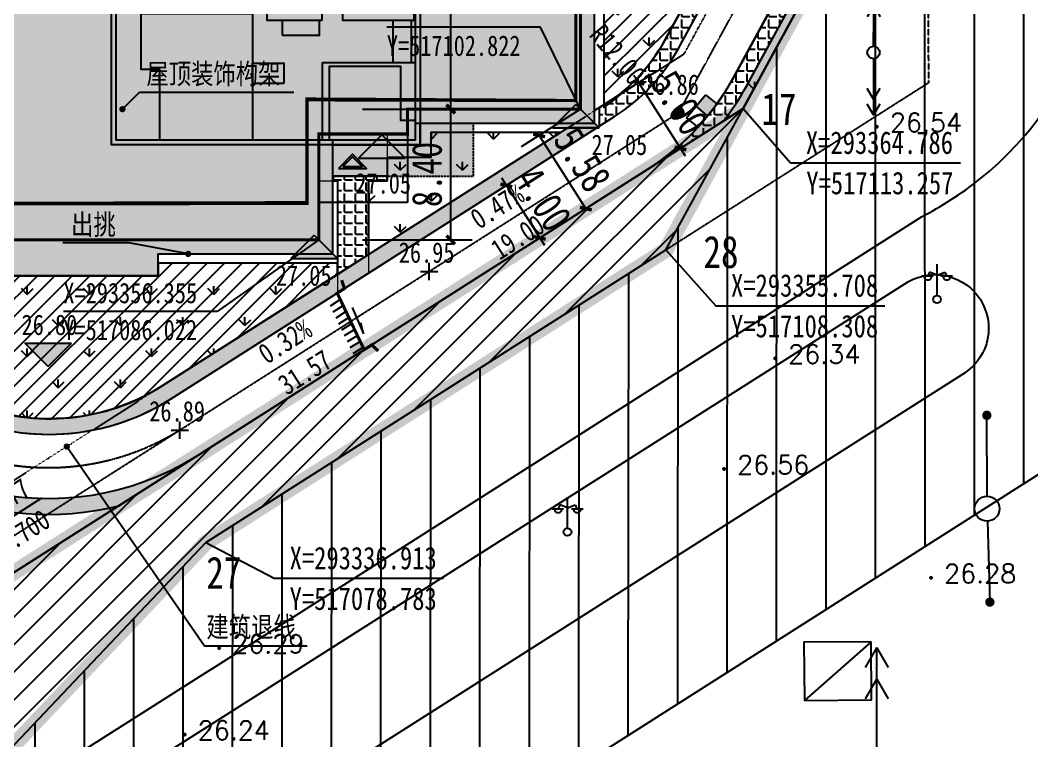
# Model space of a CAD drawing. Extents: x 1977 to 1034874806, y 3985 to 587211952.
# Drawn here: x 517066863 to 517131788, y 293324185 to 293370464 of the extents above; entities that cross this region are included whole.
import ezdxf
from ezdxf.xclip import XClip

# ---------------------------------------------------------------- set-up
doc = ezdxf.new("R2010")
doc.units = 0
doc.header["$LTSCALE"] = 10
doc.header["$MEASUREMENT"] = 0
doc.header["$XCLIPFRAME"] = 0
for name, pattern in [('109-34 轴网$0$L1$0$$AUDIT_BAD_LTYPE1', [0]), ('ACAD_ISO04W100', [30, 24, -3, 0, -3]), ('DASH', [0.35, 0.25, -0.1]), ('红线参照$0$DIVIDE2', [0.625, 0.25, -0.125, 0, -0.125, 0, -0.125])]:
    doc.linetypes.add(name, pattern=pattern)
for name, color, linetype in [('01-标注_尺寸', 3, 'Continuous'), ('01-标注_符号2', 200, 'Continuous'), ('02-TEXT_标注', 4, 'Continuous'), ('05-填充_第二批规证建筑', 252, 'Continuous'), ('DIM_ELEV', 3, 'Continuous'), ('M-建筑 地下室轮廓', 120, 'DASH'), ('M-建筑 坐标', 3, 'Continuous'), ('M-建筑 轮廓', 51, 'Continuous'), ('M-建筑 轮廓_细线', 51, 'Continuous'), ('M-建筑 雨棚', 140, 'DASH'), ('M-用地 代征绿地', 126, 'Continuous'), ('M-用地 代征道路', 216, 'Continuous'), ('M-用地 代征道路坐标', 140, 'Continuous'), ('M-用地 地形图', 8, 'Continuous'), ('M-用地 建筑退线', 5, 'Continuous'), ('M-用地 红线', 20, 'ACAD_ISO04W100'), ('M-用地 红线坐标', 140, 'Continuous'), ('M-绿化 填充 实土104', 126, 'Continuous'), ('M-道路 边线', 2, 'Continuous'), ('PUB_DIM', 3, 'Continuous'), ('PUB_TEXT', 7, 'Continuous'), ('SPACE_HATCH', 8, 'Continuous'), ('TWT_雨水口', 4, 'Continuous'), ('X-地形图$0$GCD', 1, 'Continuous'), ('X-地形图$0$GKSS', 4, 'Continuous'), ('X-地形图$0$JTSS', 3, 'Continuous'), ('屋顶', 6, 'Continuous'), ('竖向', 3, 'Continuous'), ('透水铺装', 32, 'Continuous'), ('道路中心线', 1, 'Continuous'), ('道路横断面示意', 7, 'Continuous')]:
    doc.layers.add(name, color=color, linetype=linetype)
doc.layers.add('M-场地 铺地', color=73, linetype='Continuous', lineweight=15)
doc.styles.add('-黑体', font='simhei.ttf', dxfattribs={"width": 0.8})
doc.styles.add('X-地形图$0$HZ', font='simplex.shx', dxfattribs={"bigfont": 'hztxt.shx'})
doc.styles.add('黑', font='simhei.ttf', dxfattribs={"width": 0.8})
doc.styles.add('黑体', font='simhei.ttf', dxfattribs={"width": 0.8})
doc.styles.add('黑体_T3', font='simhei.ttf', dxfattribs={"width": 0.8})
doc.dimstyles.new('_TCH_ARCH&&550', dxfattribs={"dimtxt": 1925, "dimasz": 550, "dimexe": 1375, "dimexo": 0, "dimgap": 550, "dimtad": 1, "dimlfac": 0.001, "dimzin": 0, "dimdsep": 46, "dimtxsty": '黑体_T3', "dimblk": 'ARCHTICK', "dimcen": 0.09, "dimclrt": 7, "dimazin": 2, "dimtfac": 1, "dimtix": 1, "dimtmove": 2, "dimatfit": 3, "dimfxl": 0, "dimtolj": 1, "dimtzin": 0, "dimarcsym": 0})
pattern_1 = [(90, (517055335.4446935, 293344865.7831461), (-1995.59095, 1995.59095), [529.16132, -3462.0203]), (45, (517055335.4446935, 293344865.7831461), (-1995.592310163021, 1995.592310163021), [529.16132, -2293.0323]), (135, (517055335.4446935, 293344865.7831461), (-1995.592310163021, -1995.592310163021), [529.16132, -2293.0323])]
pattern_2 = [(0, (0, 0), (0, 698.5), [508, -190.5]), (90, (0, 0), (-698.5, 4.277078946022131e-14), [508, -190.5])]
pattern_3 = [(45, (0, 0), (-561.2660075668219, 561.266007566822), [])]

# ---------------------------------------------------------------- blocks, each defined once
blk = doc.blocks.new('mjhdjhtse')
at = {"layer": '05-填充_第二批规证建筑', "ltscale": 0.02}
h = blk.add_hatch(color=256, dxfattribs=at)
h.dxf.hatch_style = 1
h.paths.add_polyline_path([(9200, 19500), (-2700, 19500), (-2700, 4799.999995529652), (-800, 4799.999986052513), (-800, 17600), (9200, 17600)])
h.paths.add_polyline_path([(9200, 20400), (-3600, 20400), (-3600, 4800), (-2700, 4799.999995529652), (-2700, 19500), (9200, 19500)])
h.paths.add_polyline_path([(14600, 19500), (9200, 19500), (9200, 17600), (14600, 17600)])
h.paths.add_polyline_path([(-800, 4799.999986052513), (-2700, 4799.999995529652), (-2700, -2700.000000059605), (-800, -2700.000000059605)])
h.paths.add_polyline_path([(33150, 8449.999986052513), (28600, 8449.999986052513), (28600, 4100), (32850, 4100), (32850, 5700), (33150, 5700)])
h.paths.add_polyline_path([(34400, 4800), (34100, 4800), (34100, 5000), (33150, 5000), (33150, 5700), (32850, 5700), (32850, 4100), (28600, 4100), (28600, 3699.999986052513), (28800, 3699.999986052513), (28800, 3400), (34400, 3400)])
h.paths.add_polyline_path([(47000, 37200), (32800, 37200), (32800, 36300), (44700, 36300), (44700, 23200), (45600, 23200), (45600, 16000), (47000, 16000)])
h.paths.add_polyline_path([(44700, 36300), (32800, 36300), (32800, 34400), (44200, 34400), (44200, 23200), (44700, 23200)], flags=17)
h.paths.add_polyline_path([(32800, 36300), (22500, 36300), (22500, 34400), (32800, 34400)])
h = blk.add_hatch(color=256, dxfattribs=at)
h.dxf.hatch_style = 1
h.paths.add_polyline_path([(14600, 17600), (-800, 17600), (-800, -5000), (17600, -5000), (17600, -3600), (28800, -3600), (28800, 3699.999986052513), (28600, 3699.999986052513), (28600, 8449.999986052513), (33150, 8449.999986052513), (33150, 5000), (34100, 5000), (34100, 4800), (45600, 4800), (45600, 23200), (44200, 23200), (44200, 34400), (21600, 34400), (21600, 21800), (14600, 21800)])
at = {"layer": '05-填充_第二批规证建筑'}
h = blk.add_hatch(color=256, dxfattribs=at)
h.dxf.hatch_style = 1
h.paths.add_polyline_path([(21600, 23799.99998605251), (12600, 23799.99998605251), (12600, 19500), (14600, 19500), (14600, 21800), (21600, 21800)])
h.paths.add_polyline_path([(37830, 4800), (34400, 4800), (34400, 3400), (28800, 3400), (28800, 1399.999986052513), (37830, 1399.999986052513)])
blk = doc.blocks.new('A$C61E37D39')
at = {"linetype": '109-34 轴网$0$L1$0$$AUDIT_BAD_LTYPE1'}
for points in [[(21400.01409086854, 28899.50318976295), (26100.01409143209, 28899.50318976296), (26100.01409143209, 24499.99722796679), (21400.01409086855, 24499.99722796678)], [(37200.01409143177, 4699.997235825736), (31500.0140914321, 4699.997235825729), (31500.01409143209, 9099.997227966785), (37200.01409143177, 9099.997227966793)]]:
    blk.add_lwpolyline(points, close=True, dxfattribs=at)
at = {"layer": 'M-建筑 轮廓', "color": 4, "const_width": 200, "flags": 128}
blk.add_lwpolyline([(31500.01409143209, 9099.997227966785), (31500.01409143209, 2299.997227907181), (900.0140914320946, 2299.997227907181), (900.0140914320946, 24499.99722796679), (26100.01409143209, 24499.99722796679), (26100.01409143209, 41299.99722796679), (48300.01409143209, 41299.99722796679), (48300.01409143209, 10699.99722796679), (37200.01409143209, 10699.99722796679), (37200.01409143209, 9099.997227966785), (31500.01409143209, 9099.997227966785)], dxfattribs=at)
at = {"layer": 'M-建筑 轮廓_细线'}
for points in [[(2800.014091432095, 9799.997214019299), (2800.014091432095, -0.002772033214569092), (21200.01409143209, -0.002772033214569092), (21200.01409143209, 1399.997227966785), (32400.01409143209, 1399.997227966785), (32400.01409143209, 8399.997227966785), (38000.01409143209, 8399.997227966785), (38000.01409143209, 9799.997227966785), (49200.01409143209, 9799.997227966785), (49200.01409143209, 20999.99722796679), (50600.01409143209, 20999.99722796679), (50600.01409143209, 42199.99722796679), (36400.01409143209, 42199.99722796679), (36400.01409143209, 39399.99722796679), (25200.01409143209, 39399.99722796679), (25200.01409143209, 26799.99722796679), (18200.01409143209, 26799.99722796679), (18200.01409143209, 22599.9972140193), (12800.01409143209, 22599.9972140193), (12800.01409143209, 25399.99722796679), (0.01409143209457397, 25399.99722796679), (0.01409143209457397, 9799.997227966785)], [(18200.01409143209, 22599.99722796679), (2800.014091432095, 22599.99722796679), (2800.014091432095, -0.002772033214569092), (21200.01409143209, -0.002772033214569092), (21200.01409143209, 1399.997227966785), (32400.01409143209, 1399.997227966785), (32400.01409143209, 8699.997214019299), (32200.01409143209, 8699.997214019299), (32200.01409143209, 13449.9972140193), (36750.01409143209, 13449.9972140193), (36750.01409143209, 9999.997227966785), (37700.01409143209, 9999.997227966785), (37700.01409143209, 9799.997227966785), (49200.01409143209, 9799.997227966785), (49200.01409143209, 28199.99722796679), (47800.01409143209, 28199.99722796679), (47800.01409143209, 39399.99722796679), (25200.01409143209, 39399.99722796679), (25200.01409143209, 26799.99722796679), (18200.01409143209, 26799.99722796679)]]:
    blk.add_lwpolyline(points, close=True, dxfattribs=at)
at = {"layer": '屋顶', "linetype": '109-34 轴网$0$L1$0$$AUDIT_BAD_LTYPE1'}
for points in [[(38000.01409143213, 8399.997227962886), (18200.01409143637, 8399.997227962856), (18200.01409143634, 26799.99722796088), (38000.01409143211, 26799.99722796091)], [(37700.01409143213, 8699.997227962886), (18500.01409143637, 8699.997227962856), (18500.01409143634, 26499.99722796088), (37700.01409143211, 26499.99722796091)], [(28850.01409142785, 26499.99722790704), (23350.01415278873, 26499.99722790704), (23350.01415278879, 21649.99721640052), (28200.01408901211, 21649.99721640052), (28200.01408901211, 21949.99722790768), (28850.01409142785, 21949.99722790768)], [(30750.01479291567, 23799.99723579537), (28850.01409142785, 23799.99723579537), (28850.01409142785, 26499.99725244052), (30750.01479291567, 26499.99725244052)], [(34100.01409143111, 26099.99723540945), (35850.01406800159, 26099.99723540945), (35850.01406800159, 23101.50377547662), (34100.01409143111, 23101.50377547662)], [(33050.01409142755, 22099.99721395652), (37600.01412301837, 22099.99721395652), (37600.01412301837, 16399.99721395675), (33050.01409142755, 16399.99721395675)], [(31700.01406798139, 16399.99723580017), (28200.01408901211, 16399.99723580017), (28200.01408901211, 21949.99722790768), (31700.01406798139, 21949.99722790768)], [(27050.01394463197, 8699.997227968764), (21300.01411093306, 8699.997225339757), (21300.01411093306, 13249.99723091343), (20100.01409142843, 13249.99723354238), (20100.01409142843, 16849.99723584921), (27250.01398930856, 16849.99723584927), (27250.01394463197, 8699.997227968764)], [(29150.01406638883, 15449.9972357972), (31550.01406797994, 15449.9972357972), (31550.01406797994, 16399.99723580017), (29150.01406638883, 16399.99723580017)], [(36250.01404501137, 13699.99723136108), (37450.01406086551, 13699.99723136108), (37450.01406086551, 16399.99721395675), (36250.01404501137, 16399.99721395675)], [(29250.0140914392, 12349.99723579231), (27250.01409072627, 12349.99723579231), (27250.01409072627, 13649.99723448107), (29250.0140914392, 13649.99723448107)], [(31750.01409143169, 13699.99721388271), (37700.01409142785, 13699.99721388271), (37700.0140914279, 8699.997227909043), (31750.01409143169, 8699.997227909043)]]:
    blk.add_lwpolyline(points, close=True, dxfattribs=at)
at = {"layer": '05-填充_第二批规证建筑'}
blk.add_blockref('mjhdjhtse', (3600.014091432095, 4999.997227966785), dxfattribs=at)
blk = doc.blocks.new('A$C29D53FC1')
at = {"layer": '道路横断面示意'}
h = blk.add_hatch(color=256, dxfattribs=at)
h.dxf.hatch_style = 1
h.paths.add_polyline_path([(856.7492861747742, -124.9961168766022), (530.9660828113556, -20.01970621943474), (522.7596299648285, -76.26843333244324)])
for p, q in [((0, 0), (856.7492861747742, -124.9961168766022)), ((856.7492861747742, -124.9961168766022), (530.9660828113556, -20.01970621943474))]:
    blk.add_line(p, q, dxfattribs=at)
blk = doc.blocks.new('X-地形图$0$BC119')
at = {"linetype": 'Continuous'}
blk.add_line((0.4000000000000001, 0), (3, 0), dxfattribs=at)
at = {"linetype": 'Continuous', "const_width": 0.15}
blk.add_lwpolyline([(2.925, 0, 1), (3.075, 0, 1)], format="xyb", close=True, dxfattribs=at)
at = {"linetype": 'Continuous'}
blk.add_circle((0, 0), 0.4, dxfattribs=at)
blk = doc.blocks.new('X-地形图$0$BC117')
at = {"linetype": 'Continuous'}
blk.add_line((0.4000000000000001, 0), (4, 0), dxfattribs=at)
for points in [[(2.367757725617985, 0.3650252473075195), (3, 0), (2.367757725617985, -0.3650252473075195)], [(3.367757725617985, 0.3650252473075195), (4, 0), (3.367757725617985, -0.3650252473075195)]]:
    blk.add_lwpolyline(points)
blk.add_circle((0, 0), 0.4, dxfattribs=at)
blk = doc.blocks.new('X-地形图$0$M511')
at = {"linetype": 'Continuous'}
blk.add_lwpolyline([(0.4000000000232831, 0), (4.007179676904343, 2.91038304567337e-11)], dxfattribs=at)
for points in [[(2.307179676950909, 0.3999999999650754), (3, 0), (2.307179676950909, -0.3999999999941792)], [(3.314359353855252, 0.3999999999941792), (4.007179676904343, 2.91038304567337e-11), (3.314359353855252, -0.3999999999650754)]]:
    blk.add_lwpolyline(points)
blk.add_circle((0, 0), 0.4000000000000001, dxfattribs=at)
blk = doc.blocks.new('X-地形图$0$BC028')
for p, q in [((0, 0.5), (0, 4.5)), ((-1.980000000010477, 3), (-0.4899999999906868, 3)), ((-0.9899999999906868, 3.5), (-1.190000000002328, 3)), ((0, 3.100000000005821), (-0.9899999999906868, 3.5)), ((0, 3.100000000005821), (1, 3.5)), ((0.5, 3), (2, 3)), ((1, 3.5), (1.199999999982538, 3))]:
    blk.add_line(p, q)
blk.add_circle((0, 0), 0.5)
for centre in [(-1.190000000002328, 3), (1.25, 3)]:
    blk.add_arc(centre, 0.5, 179, 0)
blk = doc.blocks.new('X-地形图$0$BC200')
at = {"linetype": 'Continuous', "const_width": 0.25, "flags": 128}
blk.add_lwpolyline([(-0.125, 0, 1), (0.125, 0, 1)], format="xyb", close=True, dxfattribs=at)
blk = doc.blocks.new('X-地形图$0$A$C7BFD1BD2')
at = {"layer": 'X-地形图$0$GCD', "linetype": 'Continuous', "xscale": 0.5000000000000001, "yscale": 0.5000000000000001, "zscale": 0.5000000000000001, "rotation": 12.41132923232411}
for p in [(-178.155531817989, -386.3760424120119), (-184.6846512355842, -401.255315649556), (-187.9630493951845, -408.3562959915143), (-174.6774811308715, -415.3523546105134), (-220.3703282296192, -419.8620694237179), (-222.5826060923282, -425.4167554437299)]:
    blk.add_blockref('X-地形图$0$BC200', p, dxfattribs=at)
at = {"layer": 'X-地形图$0$GCD', "linetype": 'Continuous', "style": 'X-地形图$0$HZ'}
for s, p in [('26.54', (-177.3155952473171, -386.703160979494)), ('26.34', (-183.8447146647959, -401.5824342170381)), ('26.56', (-187.1231128245126, -408.6834145589964)), ('26.28', (-173.8375445601414, -415.6794731779373)), ('26.29', (-219.5303916589473, -420.1891879912)), ('26.24', (-221.7426695215981, -425.743874011212))]:
    blk.add_text(s, height=1.2, dxfattribs=at).set_placement(p)
blk = doc.blocks.new('dixingtu')
blk.add_lwpolyline([(517113257.0158966, 293364785.5015052), (517120118.1184239, 293377370.2019362), (517119047.6034387, 293567595.7761858), (516934431.4365628, 293566956.6460429, 0.1302458943098072), (516801839.8695204, 293531329.8940951), (516799128.9710066, 293520413.5725446), (516922623.7092775, 293326413.277699), (516937581.6087633, 293312226.6204827), (516956376.5843568, 293282701.2264559), (516977085.3054454, 293278102.4894085)], format="xyb", close=True)
blk.add_lwpolyline([(517113257.0158966, 293364785.5015052), (516977085.3054454, 293278102.4894085), (516983988.2125081, 293276569.577052), (517013513.5861796, 293295364.5846222), (517033070.229359, 293301886.6784236), (517064596.0068361, 293321955.0858736), (517078782.6478525, 293336913.0007239), (517108308.021524, 293355708.008294)], close=True)
at = {"linetype": 'Continuous', "flags": 128}
blk.add_lwpolyline([(517121480.708, 293330546.248), (517117168.315, 293330517.8010001), (517117192.9830001, 293326778.254), (517121505.3759999, 293326806.7010001)], close=True, dxfattribs=at)
blk.add_lwpolyline([(517121480.708, 293330546.248), (517117192.9830001, 293326778.254)], dxfattribs=at)
at = {"layer": 'X-地形图$0$JTSS', "linetype": 'Continuous', "flags": 128}
blk.add_lwpolyline([(517124705.988232, 293357844.4437495, 0.05179386682881224), (517128415.0438067, 293360225.7709661, 0.05179386682269595), (517131555.5254444, 293363318.534722, 0.04343197106499867), (517133652.5403754, 293366365.7255695, 0.04343197106521902), (517135191.6333223, 293369729.3600006)], format="xyb", dxfattribs=at)
for points in [[(517079201.3962671, 293328816.8315311), (517124705.988232, 293357844.4437495)], [(517079201.3962671, 293328816.8315311), (516976037.3984892, 293263288.5768834)]]:
    blk.add_lwpolyline(points, dxfattribs=at)
at = {"layer": 'X-地形图$0$JTSS', "color": 8, "linetype": 'Continuous', "flags": 128}
blk.add_lwpolyline([(517123873.9177195, 293353676.195327, -0.1927855541052448), (517126412.7709846, 293354020.7877204, -0.1927855540989825), (517128487.7238582, 293352517.7606442, -0.1920611860272439), (517128953.619646, 293350007.4366335, -0.1920611860254408), (517127564.0380641, 293347865.510269)], format="xyb", dxfattribs=at)
for points in [[(516978355.1235567, 293261224.4516837), (517123873.9177195, 293353676.195327)], [(517034173.6149542, 293288440.4770982), (517127564.0380641, 293347865.510269)]]:
    blk.add_lwpolyline(points, dxfattribs=at)
at = {"linetype": 'Continuous', "xscale": 1000, "yscale": 1000, "zscale": 1000}
blk.add_blockref('X-地形图$0$A$C7BFD1BD2', (517300000, 293750000), dxfattribs=at)
at = {"linetype": 'Continuous'}
for name, p, xscale, yscale, zscale, rotation in [('X-地形图$0$M511', (517121632.1442847, 293368387.4728504), 1000, 1000, 1000, 89.5153400516231), ('X-地形图$0$M511', (517121632.1442847, 293368387.4728504), 1000, 1000, 1000, 269.9653066689767), ('X-地形图$0$BC119', (517128921, 293339088.9999999), 2000.000000017757, 2000.000000017757, 2000.000000017757, 90.16139613278115), ('X-地形图$0$BC119', (517128921, 293339088.9999999), 1999.99999997744, 1999.99999997744, 1999.99999997744, 271.6863679654691), ('X-地形图$0$BC117', (517121837.024, 293322149.168), 2000.000000024537, 2000.000000024537, 2000.000000024537, 89.89086531382611)]:
    blk.add_blockref(name, p, dxfattribs=dict(at, xscale=xscale, yscale=yscale, zscale=zscale, rotation=rotation))
at = {"layer": 'X-地形图$0$GKSS', "linetype": 'Continuous', "xscale": 500, "yscale": 500, "zscale": 500}
for p in [(517125709.1494985, 293352537.0159497), (517101986.3915105, 293337589.4939247)]:
    blk.add_blockref('X-地形图$0$BC028', p, dxfattribs=at)
blk = doc.blocks.new('$TwtSys$00000424')
at = {"layer": 'TWT_雨水口', "linetype": 'ByBlock'}
for p, q in [((-600, 300), (600, 300)), ((-600, -300), (-600, 300)), ((0, -300), (0, 300)), ((600, 300), (600, -300)), ((600, -300), (-600, -300))]:
    blk.add_line(p, q, dxfattribs=at)
blk.add_solid([(0, 300), (600, 300), (0, -300), (600, -300)], dxfattribs=at)
blk = doc.blocks.new('_ArchTick')
at = {"color": 0, "linetype": 'ByBlock', "const_width": 0.4}
blk.add_lwpolyline([(-0.5, -0.5), (0.5, 0.5)], dxfattribs=at)
blk = doc.blocks.new('*D491')
at = {"layer": '01-标注_尺寸', "color": 0, "lineweight": -2, "transparency": 16777216}
for p, q in [((517102822.0875401, 293364755.1807693), (517099009.1538439, 293362328.2172885)), ((517100169.1124421, 293363066.5404227), (517103165.8080164, 293358358.5167449)), ((517105818.7831143, 293360047.1570914), (517102005.8494182, 293357620.1936107))]:
    blk.add_line(p, q, dxfattribs=at)
at = {"layer": 'Defpoints', "color": 0, "transparency": 16777216}
for p in [(517102822.0875401, 293364755.1807693), (517105818.7831143, 293360047.1570914), (517103165.8080164, 293358358.5167449)]:
    blk.add_point(p, dxfattribs=at)
at = {"layer": '01-标注_尺寸', "color": 0, "lineweight": -2, "transparency": 16777216, "xscale": 550, "yscale": 550, "zscale": 550}
for p, rotation in [((517100169.1124421, 293363066.5404227), 122.4770864839558), ((517103165.8080164, 293358358.5167449), 302.4770864839558)]:
    blk.add_blockref('_ArchTick', p, dxfattribs=dict(at, rotation=rotation))
at = {"layer": '01-标注_尺寸', "color": 7, "transparency": 16777216, "insert": (517102943.4146872, 293361524.6840313), "char_height": 1925, "attachment_point": 5, "rotation": 302.47708648395576, "style": '黑体_T3'}
blk.add_mtext('\\A1;5.58', dxfattribs=at)
blk = doc.blocks.new('*D519')
at = {"layer": '01-标注_尺寸', "color": 0, "lineweight": -2, "transparency": 16777216}
for p, q in [((517103722.4161824, 293364655.5107641), (517107707.2553107, 293367192.1687775)), ((517106547.3330166, 293366453.7886102), (517106251.9809496, 293366917.7575278)), ((517106547.3330166, 293366453.7886102), (517109237.7375533, 293362227.4288833)), ((517106412.8207191, 293360429.1510373), (517110397.6598474, 293362965.8090507)), ((517109237.7375533, 293362227.4288833), (517109533.0896202, 293361763.4599656))]:
    blk.add_line(p, q, dxfattribs=at)
at = {"layer": 'Defpoints', "color": 0, "transparency": 16777216}
for p in [(517103722.4161824, 293364655.5107641), (517109237.7375533, 293362227.4288833), (517106412.8207191, 293360429.1510373)]:
    blk.add_point(p, dxfattribs=at)
at = {"layer": '01-标注_尺寸', "color": 0, "lineweight": -2, "transparency": 16777216, "xscale": 550, "yscale": 550, "zscale": 550}
for p, rotation in [((517106547.3330166, 293366453.7886102), 302.479903662653), ((517109237.7375533, 293362227.4288833), 122.479903662653)]:
    blk.add_blockref('_ArchTick', p, dxfattribs=dict(at, rotation=rotation))
at = {"layer": '01-标注_尺寸', "color": 7, "transparency": 16777216, "insert": (517109177.5727928, 293365158.6344154), "char_height": 1925, "attachment_point": 5, "rotation": 302.479903662653, "style": '黑体_T3'}
blk.add_mtext('\\A1;5.00', dxfattribs=at)
blk = doc.blocks.new('*D526')
at = {"layer": '01-标注_尺寸', "color": 0, "lineweight": -2, "transparency": 16777216}
for p, q in [((517088832.0790954, 293364755.1807692), (517095870.9526786, 293364755.1807692)), ((517094495.9526786, 293356355.1807691), (517094495.9526786, 293364755.1807692)), ((517088832.0790954, 293356355.1807691), (517095870.9526786, 293356355.1807691))]:
    blk.add_line(p, q, dxfattribs=at)
at = {"layer": 'Defpoints', "color": 0, "transparency": 16777216}
for p in [(517088832.0790954, 293364755.1807692), (517094495.9526786, 293364755.1807692), (517088832.0790954, 293356355.1807691)]:
    blk.add_point(p, dxfattribs=at)
at = {"layer": '01-标注_尺寸', "color": 0, "lineweight": -2, "transparency": 16777216, "xscale": 550, "yscale": 550, "zscale": 550}
for p, rotation in [((517094495.9526786, 293364755.1807692), 90), ((517094495.9526786, 293356355.1807691), 270)]:
    blk.add_blockref('_ArchTick', p, dxfattribs=dict(at, rotation=rotation))
at = {"layer": '01-标注_尺寸', "color": 7, "transparency": 16777216, "insert": (517092972.6380718, 293360555.1807693), "char_height": 1925, "attachment_point": 5, "rotation": 90, "style": '黑体_T3'}
blk.add_mtext('\\A1;8.40', dxfattribs=at)
blk = doc.blocks.new('*D527')
at = {"layer": '01-标注_尺寸', "color": 0, "lineweight": -2, "transparency": 16777216}
for p, q in [((517088832.0790954, 293395355.1807692), (517095870.9526786, 293395355.1807692)), ((517094495.9526786, 293364755.1807692), (517094495.9526786, 293395355.1807692)), ((517088832.0790954, 293364755.1807692), (517095870.9526786, 293364755.1807692))]:
    blk.add_line(p, q, dxfattribs=at)
at = {"layer": 'Defpoints', "color": 0, "transparency": 16777216}
for p in [(517088832.0790954, 293395355.1807692), (517094495.9526786, 293395355.1807692), (517088832.0790954, 293364755.1807692)]:
    blk.add_point(p, dxfattribs=at)
at = {"layer": '01-标注_尺寸', "color": 0, "lineweight": -2, "transparency": 16777216, "xscale": 550, "yscale": 550, "zscale": 550}
for p, rotation in [((517094495.9526786, 293395355.1807692), 90), ((517094495.9526786, 293364755.1807692), 270)]:
    blk.add_blockref('_ArchTick', p, dxfattribs=dict(at, rotation=rotation))
at = {"layer": '01-标注_尺寸', "color": 7, "transparency": 16777216, "insert": (517092972.6380718, 293380055.1807693), "char_height": 1925, "attachment_point": 5, "rotation": 90, "style": '黑体_T3'}
blk.add_mtext('\\A1;30.60', dxfattribs=at)
blk = doc.blocks.new('*D547')
at = {"layer": '01-标注_尺寸', "color": 0, "lineweight": -2, "transparency": 16777216}
for p, q in [((517097110.0820172, 293359248.7203292), (517099223.5522041, 293360594.1074108)), ((517098063.6299099, 293359855.7272435), (517097768.277843, 293360319.6961612)), ((517098063.6299099, 293359855.7272435), (517100211.5472522, 293356481.5613036)), ((517099257.9993595, 293355874.5543893), (517101371.4695463, 293357219.9414709)), ((517100211.5472522, 293356481.5613036), (517100506.8993191, 293356017.5923859))]:
    blk.add_line(p, q, dxfattribs=at)
at = {"layer": 'Defpoints', "color": 0, "transparency": 16777216}
for p in [(517097110.0820172, 293359248.7203292), (517100211.5472522, 293356481.5613036), (517099257.9993595, 293355874.5543893)]:
    blk.add_point(p, dxfattribs=at)
at = {"layer": '01-标注_尺寸', "color": 0, "lineweight": -2, "transparency": 16777216, "xscale": 550, "yscale": 550, "zscale": 550}
for p, rotation in [((517098063.6299099, 293359855.7272435), 302.4799036620325), ((517100211.5472522, 293356481.5613036), 122.4799036620325)]:
    blk.add_blockref('_ArchTick', p, dxfattribs=dict(at, rotation=rotation))
at = {"layer": '01-标注_尺寸', "color": 7, "transparency": 16777216, "insert": (517100422.626089, 293358986.6699421), "char_height": 1925, "attachment_point": 5, "rotation": 302.4799036620325, "style": '黑体_T3'}
blk.add_mtext('\\A1;4.00', dxfattribs=at)

msp = doc.modelspace()

# ---------------------------------------------------------------- hatches: boundary and pattern name
h = msp.add_hatch(color=1)
h.dxf.hatch_style = 1
h.paths.add_polyline_path([(517087576.035761, 293361067.6912047), (517088806.3892128, 293361067.6030366), (517088191.2565709, 293361682.8238467)])
at = {"layer": 'DIM_ELEV'}
for points in [[(517102522.4161825, 293365055.5107641), (517101022.4161825, 293363555.5107641), (517104022.4161825, 293363555.5107641)], [(517090072.4161825, 293363105.5107642), (517088572.4161825, 293361605.5107642), (517091572.4161825, 293361605.5107642)], [(517085722.4161825, 293356655.5107641), (517084222.4161825, 293355155.5107641), (517087222.4161825, 293355155.5107641)], [(517068656.0162977, 293348220.7703949), (517067156.0162977, 293349720.7703949), (517070156.0162977, 293349720.7703949)]]:
    msp.add_hatch(color=256, dxfattribs=at).paths.add_polyline_path(points)
at = {"layer": 'M-用地 代征绿地'}
h = msp.add_hatch(dxfattribs=at)
h.set_pattern_fill('普通砖', color=256, scale=500)
h.set_pattern_definition([(45, (517055335.4446935, 293345763.3398961), (-883.8838300365748, 883.883830036575), [])])
h.paths.add_polyline_path([(517064596.0000005, 293321954.9999991), (517078783.0000005, 293336912.9999991), (517108308.0000005, 293355707.9999991), (517113257.0000005, 293364785.9999991), (516977085.0000005, 293278101.9999991), (516983988.0000005, 293276569.9999991), (517013514.0000005, 293295364.9999991), (517033070.0000005, 293301886.9999991)])
at = {"layer": 'M-用地 代征道路', "linetype": 'Continuous'}
h = msp.add_hatch(dxfattribs=at)
h.set_pattern_fill('ANSI31', color=256, scale=2000, angle=45)
h.set_pattern_definition([(90, (5.364418029785156e-07, -8.940696716308594e-07), (-3175, 6.821210263296962e-13), [])])
h.paths.add_polyline_path([(516805773.0000005, 293547165.9999991), (516819249.0000005, 293553748.9999991), (516833059.0000005, 293559600.9999991), (516850264.0000005, 293570957.9999991, -0.03748490662940613), (516891830.0000005, 293580613.9999991, -0.03748606062518316), (516934373.000002, 293583956.9999991), (517108952.0000005, 293584560.9999991), (517129064.0000005, 293564629.9999991), (517129758.0000005, 293441474.9999991), (517124870.0000005, 293421446.9999991), (517125067.0000005, 293386447.9999991), (517120118.0000005, 293377369.9999991), (517113257.0000005, 293364785.9999991), (516977085.0000005, 293278101.9999991), (516956377.0000005, 293282700.9999991), (516937582.0000005, 293312226.9999991), (516922624.0000005, 293326412.9999991), (516799129.0000005, 293520413.9999991), (516801840.0000005, 293531329.9999991)], flags=16)
edge = h.paths.add_edge_path()
edge.add_line((517148867.0000005, 293599698.9999991), (516934315.3290611, 293598955.9803599))
edge.add_arc((516935357.1341338, 293298946.8746312), 300010.9145980633, 90.19896327367037, 106.3380198189794)
edge.add_arc((516935363.7905613, 293298956.2722516), 300003.7690770355, 106.3397446327378, 122.480048359494)
edge.add_line((516774260.0000024, 293552033.0000004), (516760762.0000005, 293543440.9999991))
edge.add_line((516760762.0000005, 293543440.9999991), (516959452.0000005, 293231314.9999991))
edge.add_line((516959452.0000005, 293231314.9999991), (517150257.0000005, 293352775.9999991))
edge.add_line((517150257.0000005, 293352775.9999991), (517148867.0000005, 293599698.9999991))
h.paths.add_polyline_path([(516983988.0000005, 293276569.999999), (516977085.0000005, 293278101.9999991), (517113257.0000005, 293364785.9999991), (517108308.0000005, 293355707.9999991), (517078783.0000005, 293336912.9999991), (517064596.0000005, 293321954.9999992), (517033070.0000005, 293301886.9999991), (517013514.0000007, 293295364.9999992)])
at = {"layer": 'M-绿化 填充 实土104'}
h = msp.add_hatch(dxfattribs=at)
h.set_pattern_fill('GRASS', color=256, scale=1000)
h.set_pattern_definition(pattern_1)
edge = h.paths.add_edge_path()
edge.add_arc((517109647.8414391, 293449822.5107633), 5000.000000021942, 0.3716318543592664, 89.99999999931698)
edge.add_line((517109647.8414392, 293454822.5107633), (517106522.4163412, 293454822.5107633))
edge.add_line((517106522.4163412, 293454822.5107633), (517106522.4163412, 293438555.5108652))
edge.add_line((517106522.4163412, 293438555.5108652), (517112422.4163412, 293438555.5108652))
edge.add_line((517112422.4163412, 293438555.5108652), (517112422.4163412, 293427055.5106615))
edge.add_line((517112422.4163412, 293427055.5106615), (517113522.4163975, 293427055.5106615))
edge.add_line((517113522.4163975, 293427055.5106615), (517113522.4163975, 293408655.5107585))
edge.add_line((517113522.4163975, 293408655.5107585), (517112422.4163412, 293408655.5107585))
edge.add_line((517112422.4163412, 293408655.5107585), (517112422.4163412, 293405555.5108652))
edge.add_line((517112422.4163412, 293405555.5108652), (517088222.4164763, 293405555.510865))
edge.add_line((517088222.4164763, 293405555.510865), (517088222.4163176, 293396855.180769))
edge.add_line((517088222.4163176, 293396855.180769), (517104322.08754, 293396855.1807692))
edge.add_line((517104322.08754, 293396855.1807692), (517104322.08754, 293396255.1807692))
edge.add_line((517104322.08754, 293396255.1807692), (517105122.08754, 293396255.1807692))
edge.add_line((517105122.08754, 293396255.1807692), (517105122.08754, 293375055.1807692))
edge.add_line((517105122.08754, 293375055.1807692), (517104322.08754, 293375055.1807692))
edge.add_line((517104322.08754, 293375055.1807692), (517104322.08754, 293364849.6674649))
edge.add_arc((517096265.2349927, 293376106.8369354), 13843.29214659758, 305.5916229407591, 329.7668914418745)
edge.add_line((517108225.6177197, 293369136.472348), (517113729.3089437, 293379231.2251968))
edge.add_arc((517104071.4372275, 293384496.7274436), 10999.9999998683, 331.4006418467712, 360.3716318542411)
edge.add_line((517115071.2058389, 293384568.0751374), (517114647.7362626, 293449854.9415333))
h = msp.add_hatch(dxfattribs=at)
h.set_pattern_fill('GRASS', color=256, scale=1000)
h.set_pattern_definition([(90, (517112005.7544725, 293363989.4855369), (-1995.59095, 1995.59095), [529.16132, -3462.0203]), (45, (517112005.7544725, 293363989.4855369), (-1995.592310163021, 1995.592310163021), [529.16132, -2293.0323]), (135, (517112005.7544725, 293363989.4855369), (-1995.592310163021, -1995.592310163021), [529.16132, -2293.0323])])
h.paths.add_polyline_path([(517120109.6208969, 293378859.6480062), (517120118.0000005, 293377369.9999991), (517113257.0000005, 293364785.9999991), (517112005.7544725, 293363989.4855369, 0.0400377796438143), (517113493.5477468, 293366264.3802134), (517118997.2389707, 293376359.1330621, 0.04031217872354546)])
h = msp.add_hatch(dxfattribs=at)
h.set_pattern_fill('GRASS', color=256, scale=1000)
h.set_pattern_definition(pattern_1)
h.paths.add_polyline_path([(517101541.4065623, 293363255.1807692), (517093222.08754, 293363255.1807692), (517093222.08754, 293361655.1807692), (517090422.4163412, 293361655.1807692), (517090422.4163412, 293360155.1807692), (517089222.4163412, 293360155.1807692), (517089222.4163412, 293355412.8054925)])
h = msp.add_hatch(dxfattribs=at)
h.set_pattern_fill('GRASS', color=256, scale=1000)
h.set_pattern_definition(pattern_1)
h.paths.add_polyline_path([(517087222.4163412, 293354139.5882667), (517087222.4163412, 293354855.1807691), (517075722.08754, 293354855.1807691), (517075722.08754, 293354055.1807692), (517057322.08754, 293354055.1807692), (517057322.08754, 293354855.1807691), (517055686.8619139, 293354855.1807691, 0.5062786067904179), (517075972.2207631, 293346977.6168651)])
at = {"layer": 'SPACE_HATCH'}
h = msp.add_hatch(dxfattribs=at)
h.set_pattern_fill('ANSI31', color=256, scale=500, style=0)
h.set_pattern_definition(pattern_3)
h.paths.add_polyline_path([(517114647.7362625, 293449854.9415455, 0.4123150713105518), (517109647.8414392, 293454822.5107633), (517106522.4163412, 293454822.5107633), (517106522.4163412, 293438555.5108652), (517112422.4163412, 293438555.5108652), (517112422.4163412, 293427055.5106615), (517113522.4163005, 293427055.5106615), (517113522.4163975, 293408655.5107585), (517112422.4163412, 293408655.5107585), (517112422.4163412, 293405555.5108652), (517088222.4164763, 293405555.510865), (517088222.4163176, 293396855.1807691), (517104322.08754, 293396855.1807693), (517104322.08754, 293396255.1807692), (517105122.08754, 293396255.1807692), (517105122.08754, 293375055.1807692), (517104322.08754, 293375055.1807692), (517104322.08754, 293364849.6674649, 0.1058774988265692), (517108225.6177197, 293369136.472348), (517113729.3089437, 293379231.2251968, 0.127087442160625), (517115071.2058387, 293384568.0751644)])
h = msp.add_hatch(dxfattribs=at)
h.set_pattern_fill('ANGLE', color=256, scale=200, style=0)
h.set_pattern_definition(pattern_2)
h.paths.add_polyline_path([(517114607.2977558, 293378752.5427794, 0.1270874421605142), (517116071.1852777, 293384574.560926), (517115071.2063116, 293384568.0750008, -0.1270874474989611), (517113729.309418, 293379231.224802), (517108225.618194, 293369136.4719532, -0.1268589756305129), (517104474.9947836, 293365122.7276006), (517104022.4164981, 293364834.6123661), (517104022.4164981, 293363649.171298), (517105012.0173572, 293364279.1597282, 0.1268589756221296), (517109103.6065319, 293368657.7899307)])
h = msp.add_hatch(dxfattribs=at)
h.set_pattern_fill('ANGLE', color=256, scale=200, style=0)
h.set_pattern_definition(pattern_2)
h.paths.add_polyline_path([(517118997.2394451, 293376359.1326673, 0.04031217176182995), (517120109.6212145, 293378859.6471655), (517120071.1845928, 293384586.7238379, -0.1268686268536944), (517118119.2511073, 293376837.8146899), (517112612.2469872, 293366736.9853978, -0.1216930573274045), (517107429.653684, 293361076.4430931), (517112008.501518, 293363991.2335467, 0.03989200694968842), (517113490.2353252, 293366258.3033755)])
h = msp.add_hatch(dxfattribs=at)
h.set_pattern_fill('ANGLE', color=256, scale=200, style=0)
h.set_pattern_definition(pattern_2)
h.paths.add_polyline_path([(517042736.4691968, 293364925.6965976, 0.2564542540919126), (517037673.9465821, 293367704.6238387), (517027387.5637894, 293367703.8711953), (517028024.0942999, 293366703.9177669), (517037674.0197511, 293366704.6238415, -0.2564542540931279), (517041892.7885966, 293364388.8511404), (517052622.1270164, 293347527.1369215, 0.3216598786250257), (517073181.8601095, 293339275.0761586), (517078112.3331363, 293342413.7032175, -0.4103211813027021), (517053465.8076167, 293348063.9823786)])
h = msp.add_hatch(dxfattribs=at)
h.set_pattern_fill('ANGLE', color=256, scale=200, style=0)
h.set_pattern_definition(pattern_2)
h.paths.add_polyline_path([(517103875.2915176, 293363555.5102682), (517102013.1724005, 293363555.5102682), (517075972.2212374, 293346977.6164702, -0.5135142116602426), (517055609.6688613, 293355155.5102682), (517054582.2555872, 293355155.5102682, 0.518849179691599), (517076509.2438107, 293346134.0485976)])
h = msp.add_hatch(dxfattribs=at)
h.set_pattern_fill('ANGLE', color=256, scale=200, style=0)
h.set_pattern_definition(pattern_2)
h.paths.add_polyline_path([(517089222.4163412, 293360155.1807692), (517090422.4163412, 293360155.1807692), (517090422.4163412, 293360455.1807553), (517086922.08754, 293360455.1807553), (517086922.08754, 293360155.1807692), (517087222.4163412, 293360155.1807692), (517087222.4163412, 293354139.5875699), (517089222.4163412, 293355412.8047956)])
h = msp.add_hatch(dxfattribs=at)
h.set_pattern_fill('ANSI31', color=256, scale=500, style=0)
h.set_pattern_definition(pattern_3)
h.paths.add_polyline_path([(517087222.4163412, 293354139.5882667), (517087222.4163412, 293354855.1807691), (517075722.08754, 293354855.1807691), (517075722.08754, 293354055.1807692), (517057322.08754, 293354055.1807692), (517057322.08754, 293354855.1807691), (517055686.8619139, 293354855.1807691, 0.5062786067907976), (517075972.2207631, 293346977.6168651)])

# ---------------------------------------------------------------- linework, layer by layer
at = {"color": 1}
msp.add_lwpolyline([(517087284.0038211, 293360946.7521316), (517089098.4038165, 293360946.6221102), (517088191.2688295, 293361853.8871188), (517087284.0038211, 293360946.7521316)], dxfattribs=at)
msp.add_lwpolyline([(517087576.035761, 293361067.6912047), (517088806.3892128, 293361067.6030366), (517088191.2565709, 293361682.8238467)], close=True, dxfattribs=at)
msp.add_lwpolyline([(517087576.035761, 293361067.6912047), (517088806.3892128, 293361067.6030366), (517088191.2565709, 293361682.8238467)], close=True, dxfattribs=at)
at = {"layer": '01-标注_符号2'}
for p, q in [((517073422.4161825, 293364750.1600283), (517074524.806073, 293365833.3410308)), ((517074524.806073, 293365833.3410308), (517084422.4437757, 293365833.3410308)), ((517073842.233317, 293356166.2854561), (517069604.6863272, 293356166.2854561)), ((517077642.4122304, 293355455.5107642), (517073842.233317, 293356166.2854561))]:
    msp.add_line(p, q, dxfattribs=at)
at = {"layer": '01-标注_符号2', "const_width": 200}
for points in [[(517073351.0867862, 293364680.0735301, 1), (517073493.7455788, 293364820.2465264, 1)], [(517077740.7076798, 293355437.1258619, 1), (517077544.1167811, 293355473.8956664, 1)]]:
    msp.add_lwpolyline(points, format="xyb", close=True, dxfattribs=at)
at = {"layer": 'DIM_ELEV'}
for p, q in [((517102522.4161825, 293365055.5107641), (517101022.4161825, 293363555.5107641)), ((517102522.4161825, 293365055.5107641), (517104022.4161825, 293363555.5107641)), ((517090072.4161825, 293363105.5107642), (517088572.4161825, 293361605.5107642)), ((517090072.4161825, 293363105.5107642), (517091572.4161825, 293361605.5107642)), ((517101022.4161825, 293363555.5107641), (517104022.4161825, 293363555.5107641)), ((517088572.4161825, 293361605.5107642), (517091572.4161825, 293361605.5107642)), ((517085722.4161825, 293356655.5107641), (517084222.4161825, 293355155.5107641)), ((517085722.4161825, 293356655.5107641), (517087222.4161825, 293355155.5107641)), ((517084222.4161825, 293355155.5107641), (517087222.4161825, 293355155.5107641)), ((517068656.0162977, 293348220.7703949), (517067156.0162977, 293349720.7703949)), ((517067156.0162977, 293349720.7703949), (517070156.0162977, 293349720.7703949)), ((517068656.0162977, 293348220.7703949), (517070156.0162977, 293349720.7703949))]:
    msp.add_line(p, q, dxfattribs=at)
at = {"layer": 'M-场地 铺地', "linetype": 'Continuous'}
for points in [[(517090422.4163412, 293363155.1807692), (517090422.4163412, 293360155.1807692), (517089222.4163412, 293360155.1807692), (517089222.4163412, 293354227.3644243)], [(517086022.08754, 293360155.1807692), (517087222.4163412, 293360155.1807692), (517087222.4163412, 293352954.1471986)]]:
    msp.add_lwpolyline(points, dxfattribs=at)
at = {"layer": 'M-建筑 地下室轮廓', "color": 5, "ltscale": 1.25, "const_width": 200, "flags": 128}
msp.add_lwpolyline([(517102522.7267144, 293395055.0439685), (517088222.726886, 293395055.0439679), (517088222.7268918, 293407305.0442099), (517091222.7269812, 293407305.0442066), (517091222.7269708, 293407305.0442059), (517091222.7269812, 293407305.0442066), (517091222.7269974, 293434155.0433818), (517078822.7269152, 293434155.0433925), (517078822.7270621, 293434155.0433836), (517061322.7267719, 293434155.0433905), (517061322.7267605, 293431555.0455838), (516971222.7267625, 293431555.0456278), (516971222.7267743, 293455763.1650209), (516962925.4826212, 293460082.43694), (516957292.1556343, 293449260.902561), (516961022.7268988, 293447318.8888596), (516961022.7268869, 293422853.4399583), (516963423.0815338, 293422853.4400301), (516963422.7264134, 293390455.0417441), (516963287.7264237, 293390455.0417441), (516963287.7264175, 293379541.8933389), (516969379.6062619, 293369928.8101588), (516970367.8095859, 293370555.0417017), (516998972.6899387, 293370555.0417267), (516998972.689941, 293359827.7353367), (517000943.0700458, 293356732.1573997), (516944971.1569554, 293321102.6171487), (516967310.0863881, 293286009.4227617), (516969757.1302048, 293287567.1133651), (516971690.293596, 293284530.2440674), (516973546.1835945, 293285711.6298279), (516971613.0319466, 293288748.5017227), (516981060.5285707, 293294762.4128035), (516983476.9992484, 293290966.2740464), (517056700.3134236, 293337577.3127421), (517043283.0695123, 293358655.0441448), (517085272.726703, 293358655.044134), (517085272.7267053, 293365305.0435061), (517102522.7269135, 293365305.0435004)], close=True, dxfattribs=at)
at = {"layer": 'M-建筑 坐标'}
for p, q in [((517100256.36677, 293370015.8783006), (517090392.5693016, 293370015.8783006)), ((517102822.08754, 293364755.1807692), (517100256.36677, 293370015.8783006)), ((517086022.08754, 293356355.1807691), (517079497.2781655, 293351761.5584822)), ((517079497.2781655, 293351761.5584822), (517069633.4806972, 293351761.5584822)), ((517059914.7810279, 293334469.2641119), (517068257.6722328, 293339780.0167319))]:
    msp.add_line(p, q, dxfattribs=at)
at = {"layer": 'M-建筑 雨棚'}
msp.add_lwpolyline([(517086922.08754, 293360455.1807553), (517095952.08754, 293360455.1807553), (517095952.08754, 293363855.1807692)], dxfattribs=at)
at = {"layer": 'M-用地 代征道路坐标', "color": 216, "linetype": 'Continuous'}
msp.add_lwpolyline([(516774260.0000005, 293552032.9999991), (516760762.0000005, 293543440.9999991), (516959452.0000005, 293231314.9999991), (517150257.0000005, 293352775.9999991), (517148867.0000005, 293599698.9999991), (516934321.0000005, 293598955.9999991, 0.07054130253642724), (516850963.0000005, 293586842.9999991, 0.0705420223187264), (516774260.0000005, 293552032.9999991)], format="xyb", close=True, dxfattribs=at)
at = {"layer": 'M-用地 建筑退线'}
for p, q in [((517069847.47373, 293343079.6034598), (517078681.0236822, 293330283.4114615)), ((517078681.0236822, 293330283.4114615), (517085277.8077042, 293330283.4114615))]:
    msp.add_line(p, q, dxfattribs=at)
at = {"layer": 'M-用地 建筑退线', "linetype": '红线参照$0$DIVIDE2', "lineweight": -3, "ltscale": 2}
msp.add_lwpolyline([(516926379.1104837, 293329825.0238006), (516926511.3404244, 293329617.300891), (516941469.3551977, 293315431.2868801), (516959482.8061356, 293287133.061161), (516976147.1521047, 293283432.1085286), (517109484.292852, 293368311.5015649), (517115110.8261021, 293378631.322935), (517114366.831094, 293510899.7289438)], dxfattribs=at)
at = {"layer": 'M-用地 建筑退线', "const_width": 200}
msp.add_lwpolyline([(517069790.6630026, 293343161.8989107, 1), (517069904.2844575, 293342997.3080088, 1)], format="xyb", close=True, dxfattribs=at)
at = {"layer": 'M-用地 红线', "ltscale": 0.05, "const_width": 1000}
msp.add_lwpolyline([(517113257.0000005, 293364785.9999991), (517120118.0000005, 293377369.9999991), (517119048.0000005, 293567595.9999991), (516934431.0000005, 293566956.9999991, 0.06484286659516672), (516865816.0000005, 293557777.9999991, 0.0648941859732095), (516801840.0000005, 293531329.9999991), (516799129.0000005, 293520413.9999991), (516922624.0000005, 293326412.9999991), (516937582.0000005, 293312226.9999991), (516956377.0000005, 293282700.9999991), (516977085.0000005, 293278101.9999991), (517113257.0000005, 293364785.9999991)], format="xyb", close=True, dxfattribs=at)
at = {"layer": 'M-用地 红线', "color": 3, "linetype": 'DASH', "ltscale": 3}
for points in [[(517125179.574124, 293366448.0926545), (517125067.0000005, 293386447.9999991)], [(517125179.574124, 293366448.0926545), (517125067.0000005, 293386447.9999991)], [(517125179.574124, 293366448.0926545), (517108308.0000005, 293355707.9999991)], [(517125179.574124, 293366448.0926545), (517108308.0000005, 293355707.9999991)]]:
    msp.add_lwpolyline(points, dxfattribs=at)
at = {"layer": 'M-用地 红线', "ltscale": 0.05, "const_width": 1000}
msp.add_lwpolyline([(517113257.0000005, 293364785.9999991), (516977085.0000005, 293278101.9999991), (516983988.0000005, 293276569.9999991), (517013514.0000005, 293295364.9999991), (517033070.0000005, 293301886.9999991), (517064596.0000005, 293321954.9999991), (517078783.0000005, 293336912.9999991), (517108308.0000005, 293355707.9999991), (517113257.0000005, 293364785.9999991)], close=True, dxfattribs=at)
at = {"layer": 'M-用地 红线坐标'}
for p, q in [((517113257.0000005, 293364785.9999991), (517116300.0000005, 293361299.9999991)), ((517116300.0000005, 293361299.9999991), (517127207.3586503, 293361299.9999991)), ((517108308.0000005, 293355707.9999991), (517111500.0000005, 293352124.0958246)), ((517111500.0000005, 293352124.0958246), (517122357.324895, 293352124.0958246)), ((517078783.0000005, 293336912.9999991), (517083167.5951393, 293334620.5459335)), ((517083167.5951393, 293334620.5459335), (517094024.9200338, 293334620.5459335))]:
    msp.add_line(p, q, dxfattribs=at)
at = {"layer": 'M-绿化 填充 实土104'}
for points in [[(517114647.7362625, 293449854.9415455, 0.4123150713113578), (517109647.8414392, 293454822.5107633), (517106522.4163412, 293454822.5107633), (517106522.4163412, 293438555.5108652), (517112422.4163412, 293438555.5108652), (517112422.4163412, 293427055.5106615), (517113522.4163005, 293427055.5106615), (517113522.4163975, 293408655.5107585), (517112422.4163412, 293408655.5107585), (517112422.4163412, 293405555.5108652), (517088222.4164763, 293405555.510865), (517088222.4163176, 293396855.1807691), (517104322.08754, 293396855.1807693), (517104322.08754, 293396255.1807692), (517105122.08754, 293396255.1807692), (517105122.08754, 293375055.1807692), (517104322.08754, 293375055.1807692), (517104322.08754, 293364849.6674649, 0.105877498826612), (517108225.6177197, 293369136.472348), (517113729.3089437, 293379231.2251968, 0.1270874421605572), (517115071.2058387, 293384568.0751644), (517114647.7362625, 293449854.9415455, 0.4123150713113578)], [(517120109.6208969, 293378859.6480062), (517120118.0000005, 293377369.9999991), (517113257.0000005, 293364785.9999991), (517112005.7544725, 293363989.4855369, 0.0400377796438143), (517113493.5477468, 293366264.3802134), (517118997.2389707, 293376359.1330621, 0.04031217872354546), (517120109.6208969, 293378859.6480062)], [(517087222.4163412, 293354139.5882667), (517087222.4163412, 293354855.1807691), (517075722.08754, 293354855.1807691), (517075722.08754, 293354055.1807692), (517057322.08754, 293354055.1807692), (517057322.08754, 293354855.1807691), (517055686.8619139, 293354855.1807691, 0.5062786067904179), (517075972.2207631, 293346977.6168651), (517087222.4163412, 293354139.5882667)]]:
    msp.add_lwpolyline(points, format="xyb", close=True, dxfattribs=at)
msp.add_lwpolyline([(517101541.4065623, 293363255.1807692), (517093222.08754, 293363255.1807692), (517093222.08754, 293361655.1807692), (517090422.4163412, 293361655.1807692), (517090422.4163412, 293360155.1807692), (517089222.4163412, 293360155.1807692), (517089222.4163412, 293355412.8054925), (517101541.4065623, 293363255.1807692)], close=True, dxfattribs=at)
at = {"layer": 'M-道路 边线'}
for p, q in [((517109103.6062163, 293368657.7904267), (517114607.2974402, 293378752.5432754)), ((517112612.2466716, 293366736.9858937), (517118119.2507915, 293376837.8151857)), ((517076509.2346002, 293346134.043431), (517105012.0170416, 293364279.1602241))]:
    msp.add_line(p, q, dxfattribs=at)
at = {"layer": 'M-道路 边线', "ltscale": 0.5}
msp.add_lwpolyline([(517107155.8297365, 293360898.1982011), (517028246.7067038, 293310671.8960527)], dxfattribs=at)
at = {"layer": 'M-道路 边线'}
for centre, radius, start, end in [((517098567.7461622, 293374401.974696), 12000, 302.481183187541, 331.4006409207703), ((517098564.4332661, 293374395.8982528), 16000, 302.4770866690148, 331.4006409207703), ((517068722.4161824, 293358365.7832471), 14500, 180, 302.481183187541)]:
    msp.add_arc(centre, radius, start, end, dxfattribs=at)
at = {"layer": 'PUB_DIM'}
msp.add_lwpolyline([(517102617.9686171, 293369552.5479593, 0, 0, 0), (517105619.0518496, 293365959.2803352, 330, 0, 0), (517106260.0796402, 293365191.7626666, 0, 0, 0)], format="xyseb", dxfattribs=at)
at = {"layer": '竖向'}
for p, q in [((517093115.984148, 293353778.286089), (517093115.9841481, 293354892.0360888)), ((517092559.1091482, 293354335.1610888), (517093672.859148, 293354335.161089)), ((517077100.4993971, 293343582.6905571), (517077100.4993972, 293344696.4405569)), ((517076543.6243973, 293344139.5655569), (517077657.374397, 293344139.5655571))]:
    msp.add_line(p, q, dxfattribs=at)
at = {"layer": '竖向', "color": 1, "const_width": 375}
msp.add_lwpolyline([(517109318.9688998, 293364530.7566212, 1), (517108943.9688998, 293364530.7566212, 1)], format="xyb", close=True, dxfattribs=at)
at = {"layer": '竖向'}
for points in [[(517095190.6324724, 293355656.0854456, 0, 0, 0), (517099839.4135132, 293358615.2480868, 400.0000000000001, 0, 0), (517101104.8012545, 293359420.7255007, 0, 0, 0)], [(517087490.6537409, 293350754.0273013, 0, 0, 0), (517082842.0047079, 293347794.6572887, 400.0000000000001, 0, 0), (517081576.652899, 293346989.1234288, 0, 0, 0)]]:
    msp.add_lwpolyline(points, format="xyseb", dxfattribs=at)
at = {"layer": '透水铺装', "ltscale": 0.5}
for points in [[(517114607.2977558, 293378752.5427794, 0.1270874421608086), (517116071.1852777, 293384574.560926), (517115071.2063116, 293384568.0750008, -0.1270874474991116), (517113729.309418, 293379231.224802), (517108225.618194, 293369136.4719532, -0.1268589756306763), (517104474.9947836, 293365122.7276006), (517104022.4164981, 293364834.6123661), (517104022.4164981, 293363649.171298), (517105012.0173572, 293364279.1597282, 0.1268589756219497), (517109103.6065319, 293368657.7899307)], [(517118997.2394451, 293376359.1326673, 0.0403121717617661), (517120109.6212145, 293378859.6471655), (517120071.1845928, 293384586.7238379, -0.1268686268539832), (517118119.2511073, 293376837.8146899), (517112612.2469872, 293366736.9853978, -0.1216930573271772), (517107429.653684, 293361076.4430931), (517112008.501518, 293363991.2335467, 0.03989200694973165), (517113490.2353252, 293366258.3033755)], [(517043620.6805075, 293363536.1124641, 0.2564542540913802), (517036026.8965855, 293367704.5033259), (517027387.5637894, 293367703.8711953), (517028024.0942999, 293366703.9177669), (517034928.9364233, 293366704.4229867, -0.2564542540922187), (517043366.4741145, 293362072.8775847), (517052622.1270164, 293347527.1369215, 0.3216598786252676), (517073181.8601095, 293339275.0761586), (517078112.3331363, 293342413.7032174, -0.4103211813034959), (517053465.8076167, 293348063.9823786)], [(517103875.2915176, 293363555.5102682), (517102013.1724005, 293363555.5102682), (517075972.2212374, 293346977.6164702, -0.5135142116609334), (517055609.6688613, 293355155.5102682), (517054582.2555872, 293355155.5102682, 0.5188491796918848), (517076509.2438107, 293346134.0485976)]]:
    msp.add_lwpolyline(points, format="xyb", close=True, dxfattribs=at)
at = {"layer": '透水铺装', "ltscale": 0.02}
msp.add_lwpolyline([(517089222.4163412, 293360155.1807692), (517090422.4163412, 293360155.1807692), (517090422.4163412, 293360455.1807553), (517086922.08754, 293360455.1807553), (517086922.08754, 293360155.1807692), (517087222.4163412, 293360155.1807692), (517087222.4163412, 293354139.5875699), (517089222.4163412, 293355412.8047956)], close=True, dxfattribs=at)
at = {"layer": '道路中心线', "linetype": 'ACAD_ISO04W100', "ltscale": 0.04}
for p, q in [((517109131.4688998, 293364530.7566212), (517118094.6024446, 293380970.7446586)), ((517029370.1435683, 293313754.0099407), (517109131.4688998, 293364530.7566212))]:
    msp.add_line(p, q, dxfattribs=at)
msp.add_arc((517068652.0581046, 293357727.2011029), 16000, 212.4691513650478, 302.4770866690148, dxfattribs=at)
at = {"layer": '道路横断面示意'}
for p, q in [((517086772.3712511, 293352122.9962929), (517087407.7847227, 293352523.3709143)), ((517086954.4664734, 293351739.4677936), (517087589.8806785, 293352139.8428769)), ((517086954.4664734, 293351739.4677936), (517087391.8875167, 293352015.0872012)), ((517087136.5616692, 293351355.9393499), (517087771.9766077, 293351756.3148955)), ((517087318.6568915, 293350972.4108504), (517087954.0725634, 293351372.7868579)), ((517087318.6568914, 293350972.4108505), (517087841.3539255, 293351301.7627393)), ((517087500.7520873, 293350588.8824067), (517088136.1684924, 293350989.2588765)), ((517087682.8472832, 293350205.3539628), (517088318.2644218, 293350605.7308946)), ((517087864.9425055, 293349821.8254634), (517088500.3603774, 293350222.2028572)), ((517088047.0376751, 293349438.297075), (517088682.4562803, 293349838.674931)), ((517088229.1396785, 293349054.7729207), (517088864.5522096, 293349455.1469492))]:
    msp.add_line(p, q, dxfattribs=at)
at = {"layer": '道路横断面示意', "const_width": 200}
msp.add_lwpolyline([(517087494.4956025, 293353769.9469544), (517087672.6409252, 293353232.8552794), (517087210.5070091, 293352938.8745651), (517088936.3136846, 293349304.0039016), (517089427.7612341, 293349613.4170793), (517089836.9066425, 293349222.5165062)], dxfattribs=at)

# ---------------------------------------------------------------- block references
at = {"ltscale": 0.02}
msp.add_blockref('A$C61E37D39', (517054522.0734486, 293354055.1835412), dxfattribs=at)
at = {"layer": 'M-用地 地形图'}
ref = msp.add_blockref('dixingtu', (0.0675773024559021, -0.1061585545539856), dxfattribs=at)
XClip(ref).set_block_clipping_path([(516546032.40728575, 293199999.99999994), (517191244.7300934, 293692600.72069645)])
at = {"layer": 'TWT_雨水口', "xscale": 1.6, "yscale": 1.6, "zscale": 1.6, "rotation": 50.97622622823199}
msp.add_blockref('$TwtSys$00000424', (517110610.8321263, 293364634.1956922), dxfattribs=at)
at = {"layer": '道路横断面示意', "xscale": 2.133333057488375, "yscale": 2.133333057488375, "zscale": 2.133333057488375, "rotation": 301.5019870774984}
msp.add_blockref('A$C29D53FC1', (517088166.6762161, 293352010.5933918), dxfattribs=at)

# ---------------------------------------------------------------- texts
at = {"layer": '01-标注_符号2', "color": 7, "style": '黑体', "width": 0.8}
for s, p in [('屋顶装饰构架', (517074959.8910331, 293366365.724997)), ('出挑', (517070129.6863272, 293356691.2854561))]:
    msp.add_text(s, height=1314.345991561182, dxfattribs=at).set_placement(p)
at = {"layer": '02-TEXT_标注', "style": '黑体', "width": 0.8}
msp.add_text('建筑退线', height=1314.345991561182, dxfattribs=at).set_placement((517078810.1916704, 293330837.9473264))
at = {"layer": 'M-建筑 坐标', "color": 0, "style": '-黑体', "width": 0.8}
for s, p in [('Y=517102.822', (517090392.5693016, 293368169.1483428)), ('X=293356.355', (517069633.4806972, 293352286.5584822)), ('Y=517086.022', (517069633.4806972, 293349914.8285244))]:
    msp.add_text(s, height=1314.345991561182, dxfattribs=at).set_placement(p)
for s, p in [('X=293337.577', (517060391.304085, 293335394.9426477)), ('Y=517056.700', (517061674.874124, 293333400.5278144))]:
    msp.add_text(s, height=1314.345991561182, rotation=32.47920827678688, dxfattribs=at).set_placement(p)
at = {"layer": 'M-用地 红线坐标', "style": '黑', "width": 0.8}
for s, p in [('17', (517114436.1277046, 293363726.4533235)), ('28', (517110718.0287299, 293354552.6577304)), ('27', (517078805.9417112, 293333950.7661636))]:
    msp.add_text(s, height=2065.400843881857, dxfattribs=at).set_placement(p)
at = {"layer": 'M-用地 红线坐标', "color": 140, "style": '-黑体', "width": 0.8}
for s, p in [('X=293364.786', (517117291.5780596, 293361877.4999991)), ('Y=517113.257', (517117317.5696208, 293359284.8417712)), ('X=293355.708', (517112487.0295364, 293352709.7181875)), ('Y=517108.308', (517112487.0295364, 293350092.692871)), ('X=293336.913', (517084154.6246751, 293335198.0459335)), ('Y=517078.783', (517084154.6246751, 293332589.14298))]:
    msp.add_text(s, height=1445.780590717299, dxfattribs=at).set_placement(p)
at = {"layer": 'PUB_DIM', "color": 7, "style": '黑体', "width": 0.8}
msp.add_text('R12.00', height=1314.345991561182, rotation=309.8685020167619, dxfattribs=at).set_placement((517103322.2413468, 293369489.3030202))
at = {"layer": 'PUB_TEXT', "style": '黑体', "width": 0.8}
for s, p in [('27.05', (517103529.8323643, 293361805.5107641)), ('27.05', (517088370.8971952, 293359330.5107642)), ('27.05', (517083270.8019579, 293353405.5107641)), ('26.80', (517066949.4762133, 293350245.7703949))]:
    msp.add_text(s, height=1314.345991561182, dxfattribs=at).set_placement(p)
at = {"layer": '竖向', "color": 7, "style": '黑体', "width": 0.8}
for s, p in [('26.86', (517106844.5829744, 293365670.3560762)), ('26.95', (517091159.6002432, 293354887.927232)), ('26.89', (517075144.1154923, 293344692.3317001))]:
    msp.add_text(s, height=1314.345991561182, dxfattribs=at).set_placement(p)
for s, rotation, p in [('0.47%', 32.47862572842561, (517096309.554538, 293356999.4226267)), ('19.00', 32.47862572842561, (517097631.9520777, 293355020.9701303)), ('0.32%', 32.48118159712434, (517082695.5150396, 293348332.5105217)), ('31.57', 32.48118159712434, (517083972.6968601, 293346342.7826312))]:
    msp.add_text(s, height=1314.345991561182, rotation=rotation, dxfattribs=at).set_placement(p)

# ---------------------------------------------------------------- dimensions: what is measured, and where the dimension line sits
at = {"layer": '01-标注_尺寸'}
for p1, p2, distance, picture, middle in [((517088832.0790954, 293364755.1807692), (517088832.0790954, 293395355.1807692), -5663.873583197594, '*D527', (517092972.6380718, 293380055.1807693)), ((517088832.0790954, 293356355.1807691), (517088832.0790954, 293364755.1807692), -5663.873583197594, '*D526', (517092972.6380718, 293360555.1807693)), ((517102822.08754, 293364755.1807692), (517105818.7831143, 293360047.1570914), -3144.8025517935293, '*D491', (517102943.4146872, 293361524.6840313)), ((517097110.0820172, 293359248.7203292), (517099257.9993595, 293355874.5543894), 1130.3587826604607, '*D547', (517100422.626089, 293358986.6699421))]:
    dim = msp.add_aligned_dim(p1=p1, p2=p2, distance=distance, dimstyle='_TCH_ARCH&&550', dxfattribs=at)
    dim.commit()
    dim.dimension.update_dxf_attribs({"geometry": picture, "text_midpoint": middle})
dim = msp.add_aligned_dim(p1=(517103722.4161825, 293364655.5107641), p2=(517106412.8207191, 293360429.1510373), distance=3348.724881437846, text='5.00', dimstyle='_TCH_ARCH&&550', dxfattribs=at)
dim.commit()
dim.dimension.update_dxf_attribs({"geometry": '*D519', "text_midpoint": (517109177.5727928, 293365158.6344154)})

doc.saveas('drawing.dxf')
